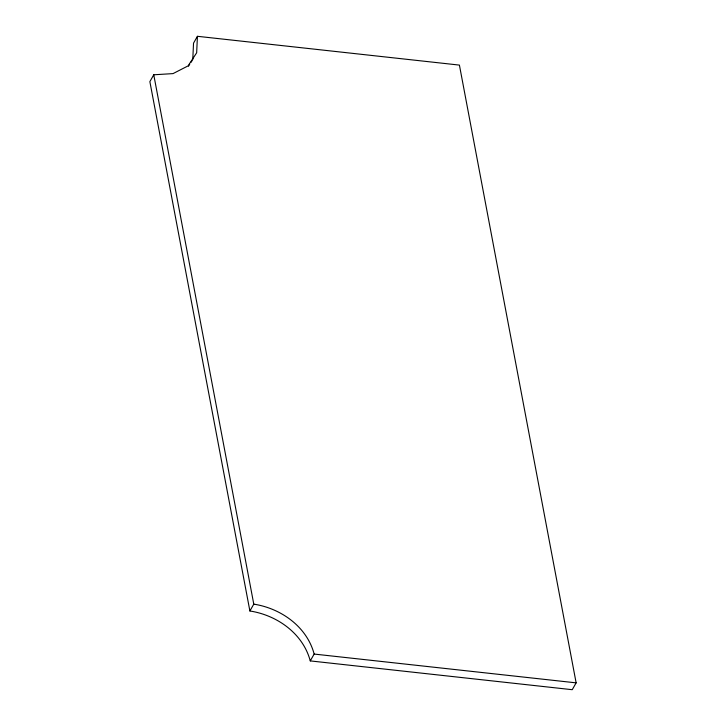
<?xml version="1.0" encoding="UTF-8"?>
<svg xmlns="http://www.w3.org/2000/svg" width="726" height="726" viewBox="0 0 726 726"><rect width="100%" height="100%" fill="white"/><g stroke="black" fill="none" stroke-linecap="round" stroke-linejoin="round"><path stroke-width="1.09" d="M192.771 59.623L193.533 43.143L197.427 36.3L459.413 65.095L576.135 682.857L572.242 689.7L310.256 660.905C302.996 633.48 277.051 615.194 249.889 610.983L149.865 81.621L153.758 74.787L173.033 73.607L188.098 65.884L196.664 52.78L197.427 36.3M249.889 610.983L253.782 604.141L153.758 74.787M310.256 660.905L314.158 654.062C306.898 626.647 280.953 608.361 253.782 604.141M188.488 66.166L189.704 64.296M190.929 62.427L192.154 60.557M314.158 654.062L576.135 682.857"/></g></svg>
